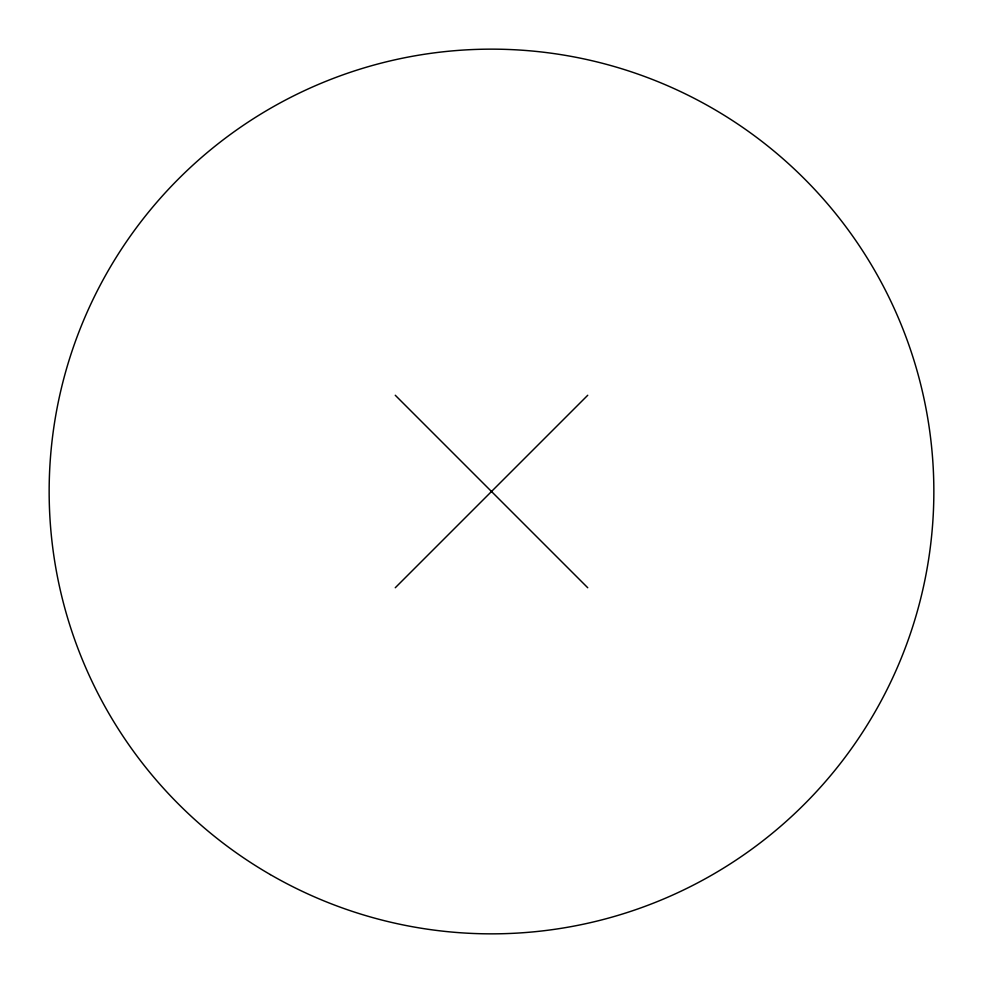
<?xml version="1.0" encoding="UTF-8"?>
<svg xmlns="http://www.w3.org/2000/svg" width="983" height="983" viewBox="0 0 983 983"><rect width="100%" height="100%" fill="white"/><g stroke="black" fill="none" stroke-linecap="round" stroke-linejoin="round"><path stroke-width="1.47" d="M395.252 587.748L587.748 395.252M395.252 395.252L587.748 587.748M270.325 874.587A442.35 442.35 0 0 0 933.85 491.5A442.35 442.35 0 0 0 270.325 108.413A442.35 442.35 0 0 0 270.325 874.587"/></g></svg>
